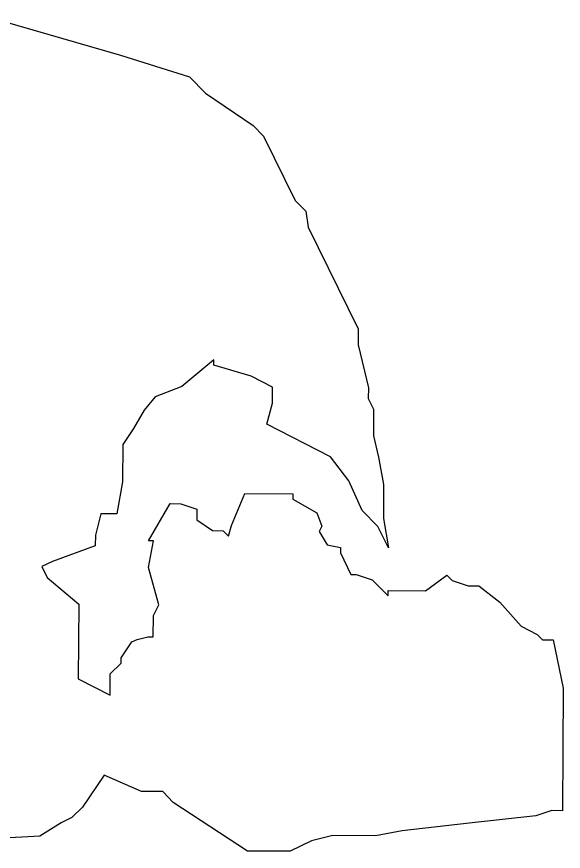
# Model space of a CAD drawing. Header units: metres. Extents: x 286569 to 289239, y 2022518 to 2025005.
# Drawn here: x 288091 to 289239, y 2022646 to 2024397 of the extents above; entities that cross this region are included whole.
import ezdxf

# ---------------------------------------------------------------- set-up
doc = ezdxf.new("R2010")
doc.units = ezdxf.units.M

msp = doc.modelspace()

# ---------------------------------------------------------------- linework, layer by layer
at = {"color": 6, "flags": 128}
msp.add_lwpolyline([(288029.5, 2024397.4), (288308.8, 2024316.8), (288454, 2024270.9), (288487.4, 2024237.1), (288587.6, 2024169.1), (288609.8, 2024146.5), (288676, 2024011.6), (288698.2, 2023989.1), (288703.6, 2023955.5), (288808.3, 2023741.9), (288808, 2023708.3), (288829.7, 2023618.5), (288829.6, 2023596.2), (288840.6, 2023573.7), (288840.2, 2023517.7), (288851, 2023472.8), (288861.6, 2023415.3), (288861.2, 2023343.9), (288871.9, 2023282.3), (288849.9, 2023327.2), (288816.6, 2023361.1), (288789, 2023422.9), (288750.2, 2023473.6), (288616.4, 2023541.8), (288628.2, 2023586.5), (288628.2, 2023620.1), (288583.6, 2023642.8), (288505.3, 2023665.8), (288505.4, 2023677), (288437.8, 2023621.5), (288381.7, 2023599.6), (288359.1, 2023571.8), (288336.4, 2023532.8), (288313.7, 2023499.3), (288313.1, 2023421), (288301.4, 2023353.9), (288267.8, 2023354.1), (288256.3, 2023309.4), (288256.1, 2023287), (288166.2, 2023254.1), (288143.8, 2023243.1), (288154.8, 2023220.6), (288221.5, 2023164.1), (288220.3, 2023007.3), (288287.3, 2022973.2), (288287.6, 2023018), (288310.2, 2023040.2), (288310.3, 2023051.4), (288332.9, 2023084.9), (288344.2, 2023090.4), (288366.6, 2023095.7), (288377.8, 2023095.7), (288378.1, 2023140.5), (288389.5, 2023162.8), (288367.7, 2023241.4), (288378.7, 2023297.4), (288368.2, 2023297.4), (288413.5, 2023375.4), (288435.9, 2023375.2), (288469.4, 2023363.8), (288469.4, 2023341.2), (288502.7, 2023318.7), (288525.1, 2023318.5), (288536.2, 2023307.2), (288542, 2023329.6), (288570.5, 2023396.6), (288671.3, 2023395.8), (288671.2, 2023384.6), (288721.3, 2023356.2), (288732.3, 2023328.1), (288726.6, 2023317), (288743.2, 2023288.9), (288771.2, 2023283), (288771.1, 2023271.8), (288793.1, 2023226.9), (288804.3, 2023226.8), (288837.8, 2023215.3), (288871.2, 2023181.5), (288871.2, 2023192.7), (288949.6, 2023192.1), (288994.7, 2023225.4), (289005.8, 2023214), (289039.3, 2023202.6), (289061.8, 2023202.6), (289106.2, 2023168.5), (289150.6, 2023117.8), (289184.1, 2023100.7), (289195.2, 2023089.4), (289217.6, 2023089.2), (289239.2, 2022988.3), (289237.2, 2022730.7), (289214.9, 2022730.9), (289181.2, 2022720), (289041.1, 2022704.3), (288901, 2022688.6), (288844.9, 2022677.8), (288755.3, 2022678.5), (288710.4, 2022667.6), (288665.5, 2022645.6), (288575.9, 2022646.2), (288419.9, 2022748.2), (288397.7, 2022770.8), (288352.9, 2022771.2), (288274.8, 2022805.4), (288229.5, 2022738.5), (288206.9, 2022716.3), (288184.4, 2022705.2), (288139.4, 2022677.6), (288049.8, 2022672.7)], dxfattribs=at)

doc.saveas('drawing.dxf')
